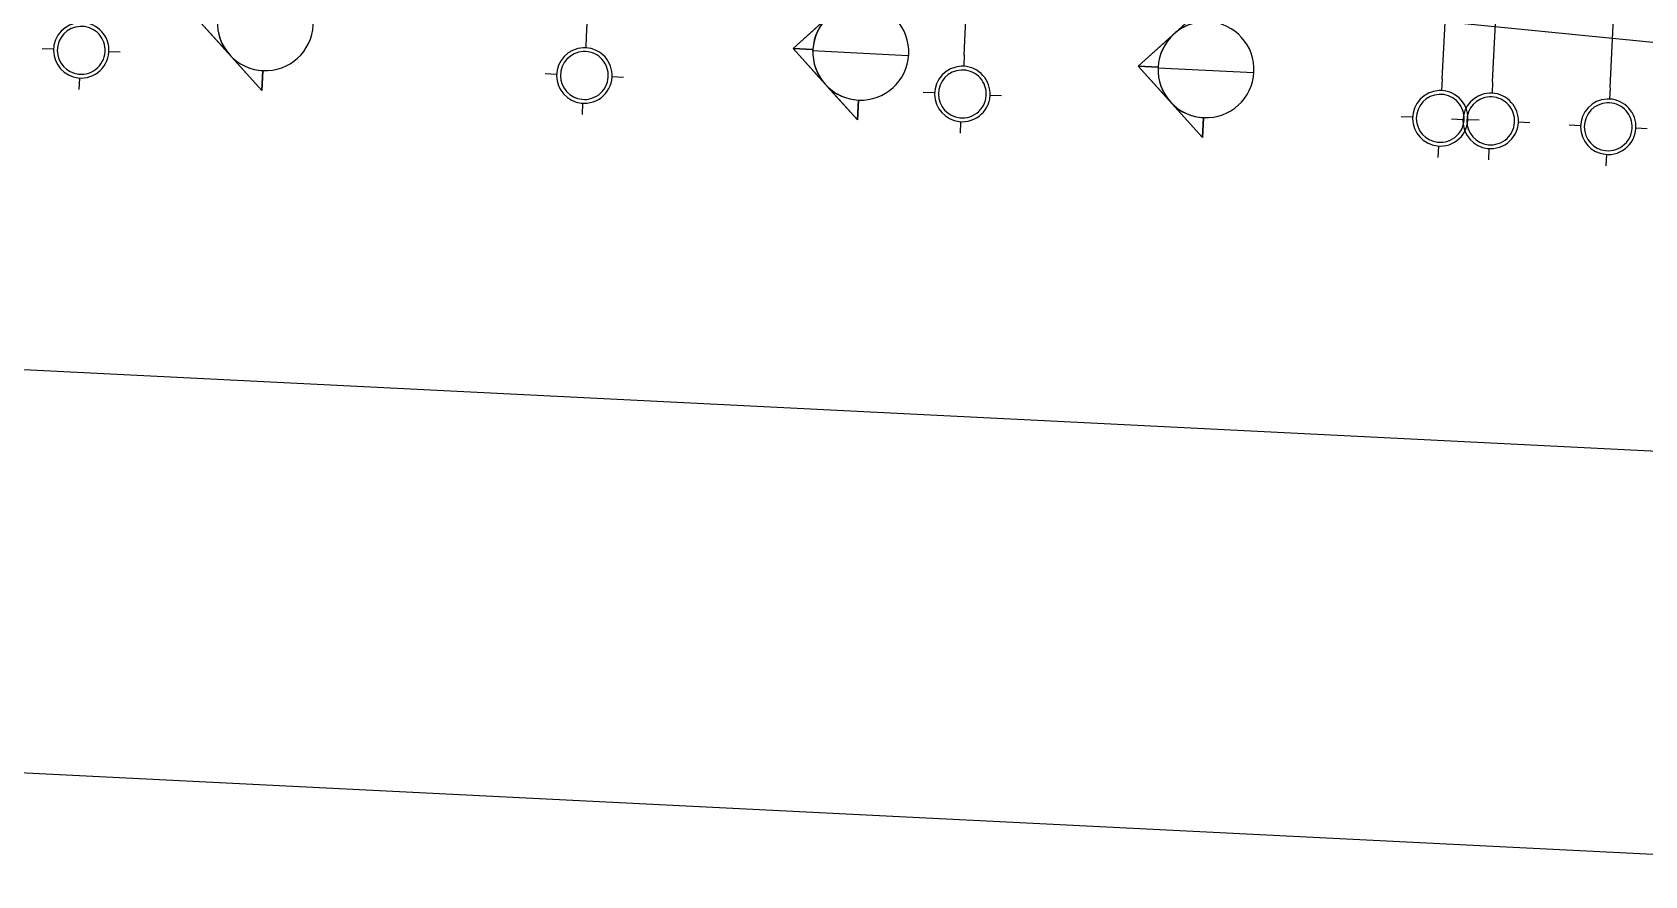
# Model space of a CAD drawing. Extents: x 549999 to 550212, y 1838161 to 1838467.
# Drawn here: x 550074.07 to 550093.26, y 1838333.47 to 1838343.51 of the extents above; entities that cross this region are included whole.
import ezdxf

# ---------------------------------------------------------------- set-up
doc = ezdxf.new("R2010")
doc.units = 0
for name, color, linetype in [('Level 17', 7, 'Continuous'), ('Level 18', 7, 'Continuous'), ('Level 19', 7, 'Continuous'), ('Level 35', 7, 'Continuous'), ('Level 8', 7, 'Continuous')]:
    doc.layers.add(name, color=color, linetype=linetype)

# ---------------------------------------------------------------- blocks, each defined once
blk = doc.blocks.new('GRID_1')
at = {"layer": 'Level 19'}
for p, q in [((0, 0.517), (0, 0.367)), ((-0.517, 0), (-0.367, 0)), ((0.517, 0), (0.367, 0)), ((0, -0.517), (0, -0.367))]:
    blk.add_line(p, q, dxfattribs=at)
for radius, start, end in [(0.367, 86.5906, 185.4173), (0.317, 86.5906, 185.4173), (0.317, 3.4094, 86.5906), (0.367, 3.4094, 86.5906), (0.317, 275.4173, 3.4094), (0.367, 275.4173, 3.4094), (0.367, 185.4173, 275.4173), (0.317, 185.4173, 275.4173)]:
    blk.add_arc((0, 0), radius, start, end, dxfattribs=at)
blk = doc.blocks.new('SECTI0')
at = {"layer": 'Level 17'}
for p, q in [((-0.635, 0.898), (-1.533, 0)), ((-1.084, 0.449), (-0.635, 0.898)), ((-0.635, 0.898), (-1.084, 0.449)), ((-0.635, 0.898), (0.263, 0)), ((-0.635, 0.898), (-0.635, 0.635)), ((-0.635, 0.635), (-0.635, 0.898)), ((-0.635, 0.635), (-0.635, 0.898)), ((-0.635, 0.898), (-0.186, 0.449)), ((-0.186, 0.449), (-0.635, 0.898)), ((-0.635, 0.898), (-0.635, 0.635)), ((-1.533, 0), (-1.107, 0.426)), ((-1.107, 0.426), (-1.533, 0)), ((-0.163, 0.426), (0.263, 0)), ((0.263, 0), (-0.163, 0.426)), ((-1.27, 0), (-1.533, 0)), ((-1.271, 0), (-1.533, 0)), ((-1.533, 0), (-1.271, 0)), ((0, 0), (0.263, 0)), ((0.263, 0), (0.001, 0)), ((0.001, 0), (0.263, 0))]:
    blk.add_line(p, q, dxfattribs=at)
for radius, start, end in [(0.635, 0, 180), (0.635, 90, 135), (0.635, 90, 135), (0.635, 45, 90), (0.635, 45, 90), (0.636, 137.9216, 180), (0.636, 137.9216, 180), (0.636, 0, 42.0784), (0.636, 0, 42.0784), (0.635, 180, 0)]:
    blk.add_arc((-0.635, 0), radius, start, end, dxfattribs=at)

msp = doc.modelspace()

# ---------------------------------------------------------------- linework, layer by layer
at = {"layer": 'Level 17'}
for p, q in [((550083.354, 1838343.297), (550084.496, 1838343.24)), ((550087.469, 1838343.092), (550088.61, 1838343.035))]:
    msp.add_line(p, q, dxfattribs=at)
at = {"layer": 'Level 18'}
for p, q in [((550081.723, 1838364.687), (550080.662, 1838343.466)), ((550086.218, 1838364.463), (550085.157, 1838343.241)), ((550091.911, 1838364.178), (550090.85, 1838342.956)), ((550092.51, 1838364.148), (550091.449, 1838342.926)), ((550093.908, 1838364.078), (550092.847, 1838342.857))]:
    msp.add_line(p, q, dxfattribs=at)
at = {"layer": 'Level 35'}
for points in [[(550065.469, 1838339.925), (550106.115, 1838337.893), (550107.552, 1838366.635), (550066.906, 1838368.667)], [(550063.425, 1838306.408), (550104.071, 1838304.376), (550105.508, 1838333.118), (550064.862, 1838335.15)]]:
    msp.add_lwpolyline(points, close=True, dxfattribs=at)
at = {"layer": 'Level 8'}
msp.add_line((550069.067, 1838345.806), (550106.326, 1838342.114), dxfattribs=at)

# ---------------------------------------------------------------- block references
at = {"layer": 'Level 17', "xscale": 0.9000000000000004, "yscale": 0.9, "rotation": 87.13800620795936}
for p in [(550076.87, 1838344.2), (550083.96, 1838343.85), (550088.07, 1838343.64)]:
    msp.add_blockref('SECTI0', p, dxfattribs=at)
at = {"layer": 'Level 19', "xscale": 0.9000000000000004, "yscale": 0.9, "rotation": 177.13800620795936}
for p in [(550074.65, 1838343.3), (550080.64, 1838343), (550085.14, 1838342.78), (550090.83, 1838342.49), (550091.43, 1838342.46), (550092.83, 1838342.39)]:
    msp.add_blockref('GRID_1', p, dxfattribs=at)

doc.saveas('drawing.dxf')
